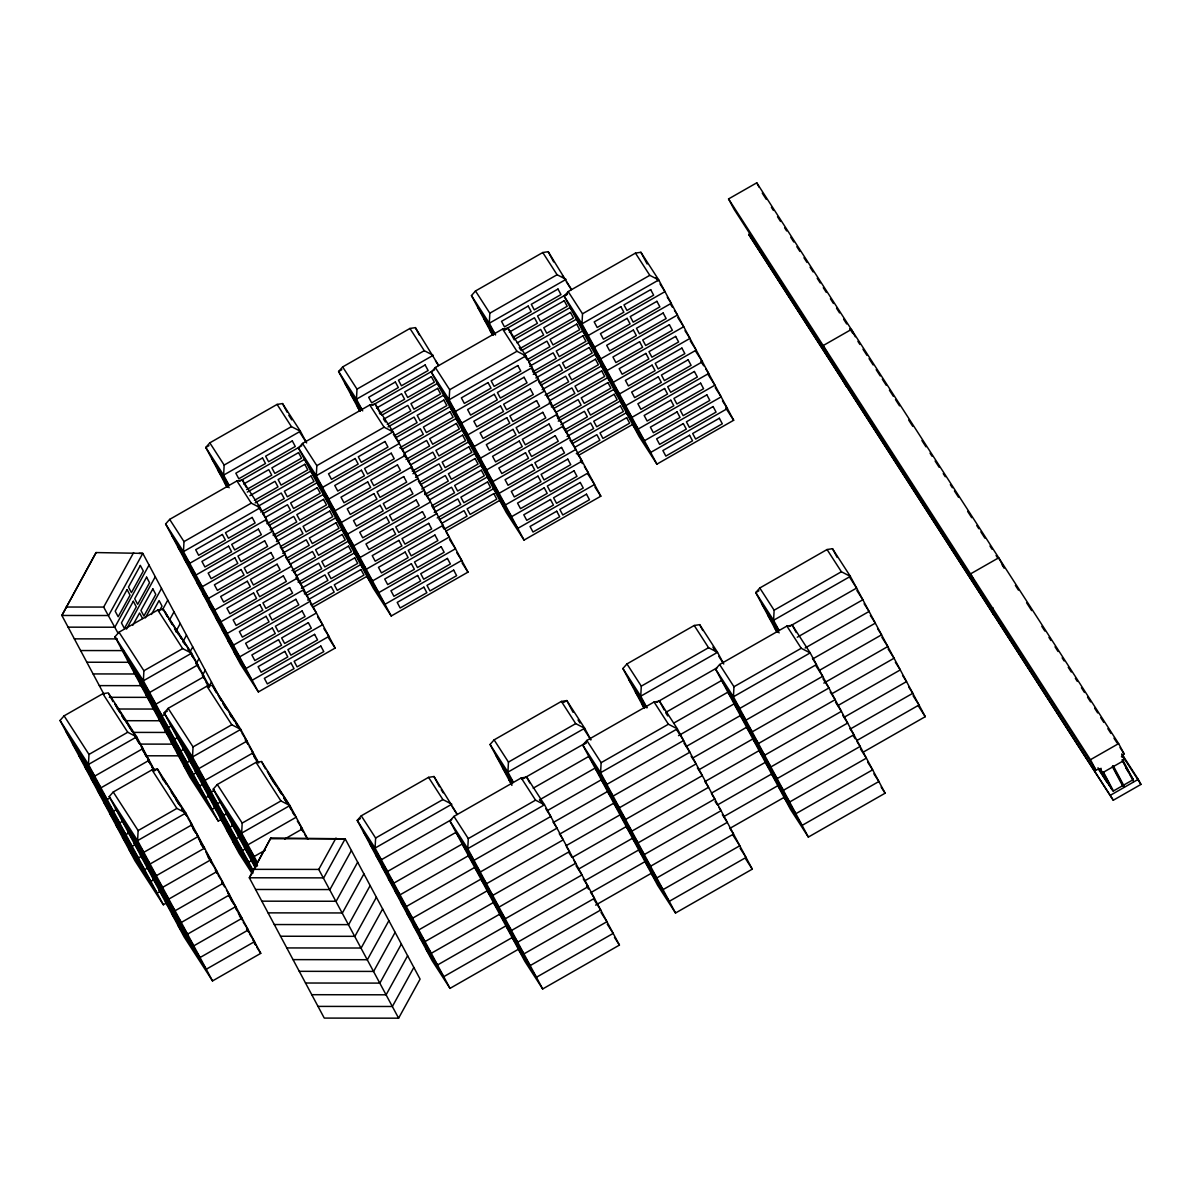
<?xml version="1.0" encoding="UTF-8"?>
<svg xmlns="http://www.w3.org/2000/svg" width="1201" height="1201" viewBox="0 0 1201 1201"><rect width="100%" height="100%" fill="white"/><g stroke="black" fill="none" stroke-linecap="round" stroke-linejoin="round"><path stroke-width="1.5" d="M217.711 693.683L142.799 553.376L96.08 552.565L61.867 615.467L104.007 694.388M270.825 838.718L345.182 838.808L323.685 877.871L249.328 877.781L270.841 837.968L345.182 838.808L420.095 979.115L398.612 1018.178L324.255 1018.088L249.328 877.781L270.841 837.968M154.644 770.502L136.689 736.874L108.3 692.872L102.851 693.698L64.088 715.856L88.979 754.423L88.454 764.452L163.366 904.773L166.579 902.927M209.559 686.837L191.605 653.209L163.216 609.207L157.766 610.033L119.004 632.191L143.895 670.759L143.369 680.802L218.282 821.109L221.494 819.262M113.239 792.014L138.13 830.582L137.59 840.625L212.517 980.932L260.752 953.354L185.84 813.047L157.436 769.03L151.987 769.856L113.239 792.014L109.201 796.608L184.113 936.915L212.517 980.932M169.656 519.387L183.993 541.606L183.468 551.634L258.38 691.941L335.139 648.075L260.227 507.753L242.377 480.1L236.927 480.925L169.656 519.387L165.618 523.981L240.53 664.288L258.38 691.941M258.71 762.995L240.755 729.382L212.352 685.366L206.902 686.191L168.155 708.35L193.046 746.917L192.52 756.96L253.381 870.95M306.63 442.929L300.385 431.234L282.535 403.581L277.086 404.407L209.815 442.854L224.152 465.072L223.626 475.116L229.091 485.339M307.846 839.154L289.906 805.541L261.503 761.524L256.053 762.35L217.306 784.508L242.182 823.075L241.656 833.119L257.269 862.348M302.502 443.439L316.839 465.658L316.298 475.701L391.226 616.008L467.985 572.126L393.072 431.82L375.222 404.167L369.773 404.992L302.502 443.439L298.464 448.048L373.376 588.355L391.226 616.008M438.68 365.524L415.381 327.633L409.931 328.458L342.66 366.921L356.997 389.139L356.457 399.182L362.702 410.877M457.296 814.413L433.996 776.522L428.547 777.347L361.276 815.809L375.613 838.028L375.072 848.071L450 988.378L518.757 949.06M435.332 367.506L449.669 389.725L449.144 399.768L524.056 540.075L600.815 496.193L525.903 355.886L508.053 328.218L502.603 329.044L435.332 367.506L431.294 372.1L506.206 512.407L524.056 540.075M571.526 289.591L548.211 251.7L542.762 252.525L475.491 290.987L489.828 313.206L489.302 323.234L495.548 334.929L477.698 307.276M453.948 816.395L468.285 838.613L467.759 848.657L542.672 988.963L619.431 945.082L544.518 804.775L526.669 777.107L521.219 777.933L453.948 816.395L449.91 820.989L524.822 961.295L542.672 988.963M583.971 729.187L590.922 739.936L584.677 728.241L566.827 700.588L561.377 701.414L494.106 739.876L508.443 762.095L507.918 772.123L513.382 782.361M568.178 291.573L582.515 313.791L581.99 323.82L656.902 464.141L733.661 420.26L658.749 279.953L640.899 252.285L635.449 253.111L568.178 291.573L564.14 296.167L639.052 436.473L656.902 464.141M586.794 740.462L601.131 762.68L600.605 772.708L675.517 913.015L752.276 869.149L677.364 728.827L659.514 701.174L654.065 702L586.794 740.462L582.755 745.055L657.668 885.362L675.517 913.015M723.753 664.003L717.522 652.308L699.673 624.655L694.223 625.481L626.952 663.928L641.289 686.146L640.749 696.19L646.994 707.884L629.144 680.216M719.624 664.513L733.961 686.732L733.436 696.775L808.348 837.082L885.122 793.2L810.195 652.894L792.345 625.241L786.895 626.066L719.624 664.513L715.586 669.122L790.513 809.429L808.348 837.082M862.903 752.336L925.265 716.682L850.353 576.375L832.503 548.707L827.054 549.533L759.783 587.995L774.12 610.213L773.594 620.256L779.059 630.48M1123.731 757.366L1123.52 760.758L1103.194 772.378L1100.026 770.922L1101.152 768.385L1095.928 770.006L734.051 209.229L728.557 198.931L756.765 182.822L1118.626 743.599L1124.121 753.883L1121.434 756.795L1123.731 757.366L1121.704 754.228M96.08 552.565L61.867 615.467L108.6 615.528L142.799 553.376L139.061 553.376M117.968 633.062L103.661 607.075L133.626 552.61M149.044 565.07L114.846 627.222L68.112 627.162M126.48 629.099L155.274 576.765M132.771 625.331L139.571 612.975L142.544 618.53M145.321 617.899L161.519 588.46M151.431 614.447L159.087 600.545L162.045 606.1L159.493 610.739M162.375 609.958L167.765 600.155M169.506 620.016L174.01 611.834M175.751 631.711L180.255 623.529M182.897 641.769L186.5 635.224M190.043 651.828L192.745 646.919M196.288 663.522L198.991 658.613M202.534 675.202L205.221 670.308M208.764 686.897L211.466 681.988M398.612 1018.178L318.745 869.419L336.01 838.043M351.428 850.503L329.93 889.566L255.573 889.476M357.673 862.198L336.175 901.26L261.818 901.17M363.918 873.893L342.42 912.955L268.063 912.865M370.148 885.587L348.665 924.635L274.308 924.545M376.393 897.282L354.911 936.33L280.539 936.24M382.639 908.962L361.156 948.024L286.784 947.934M388.884 920.657L367.386 959.719L293.029 959.629M395.129 932.351L373.631 971.414L299.274 971.324M401.374 944.046L379.876 983.109L305.519 983.018M407.619 955.741L386.121 994.803L311.765 994.698M413.85 967.436L392.367 1006.483L318.01 1006.393M209.815 442.854L205.776 447.463L226.839 486.915M342.66 366.921L338.607 371.514L359.684 410.982M218.282 821.109L189.878 777.092L114.966 636.785L119.004 632.191M163.366 904.773L134.962 860.757L60.05 720.45L64.088 715.856M492.515 335.049L471.453 295.581L475.491 290.987M168.155 708.35L164.117 712.944L239.029 853.25L252.21 873.682M255.408 868.038L213.253 789.102L217.306 784.508M361.276 815.809L357.222 820.403L432.15 960.71L450 988.378M511.911 785.394L490.068 744.47L494.106 739.876M643.976 707.99L622.899 668.522L626.952 663.928M759.783 587.995L755.744 592.588L776.822 632.056M208.974 445.631L205.776 447.463L223.626 475.116L300.385 431.234L291.423 426.625L277.086 404.407M341.805 369.683L338.607 371.514L356.457 399.182L433.216 355.301L424.268 350.677L409.931 328.458M224.152 465.072L291.423 426.625M356.997 389.139L424.268 350.677M489.828 313.206L557.099 274.744L566.061 279.353L489.302 323.234L471.453 295.581M239.464 481.316L301.826 445.676M372.295 405.383L434.672 369.728M505.141 329.449L567.503 293.795M504.855 330.05L508.053 328.218L514.298 339.913M567.337 294.335L564.14 296.167L581.99 323.82L658.749 279.953L649.786 275.329L635.449 253.111M243.653 484.003L268.784 469.636L271.741 475.191L246.625 489.558M376.483 408.07L401.614 393.703L404.587 399.257L379.456 413.624M509.329 332.122L534.46 317.77L537.417 323.324L513.863 336.79M247.301 492.095L304.874 459.187M381.738 415.246L437.719 383.254M514.583 339.313L570.55 307.321M249.898 495.698L275.014 481.331L277.986 486.885L254.432 500.352M384.305 418.864L407.86 405.398L410.832 410.952L387.277 424.418M517.136 342.916L540.705 329.449L543.663 335.019L520.108 348.485M183.993 541.606L251.264 503.144L260.227 507.753L183.468 551.634L165.618 523.981M316.839 465.658L384.11 427.211L393.072 431.82L316.298 475.701L298.464 448.048M449.669 389.725L516.94 351.277L525.903 355.886L449.144 399.768L431.294 372.1M582.515 313.791L649.786 275.329M255.152 502.874L311.119 470.882M387.983 426.94L443.95 394.949M522.42 350.091L576.795 319.001M257.705 506.492L281.259 493.026L284.232 498.58L260.677 512.046M390.55 430.543L414.105 417.077L417.077 422.647L395.084 435.212M524.957 353.71L546.935 341.144L549.908 346.699L527.93 359.279M262.989 513.653L317.364 482.577M395.82 437.719L450.195 406.644M528.665 361.786L583.04 330.695M265.526 517.286L287.504 504.72L290.477 510.275L266.922 523.741M398.357 441.352L420.35 428.772L423.307 434.342L399.753 447.808M529.626 366.305L553.181 352.839L556.153 358.393L532.598 371.86M269.234 525.347L323.609 494.272M402.065 449.414L456.44 418.323M533.304 374.382L589.286 342.39M270.195 529.866L293.75 516.4L296.722 521.97L273.167 535.436M404.602 453.032L426.595 440.467L429.553 446.021L405.998 459.488M535.871 378L559.426 364.534L562.398 370.088L540.405 382.654M275.479 537.042L329.84 505.966M408.31 461.109L462.685 430.018M541.156 385.161L595.531 354.085M276.44 541.561L299.995 528.095L302.967 533.664L280.974 546.23M410.847 464.727L432.825 452.161L435.798 457.716L412.243 471.182M542.116 389.694L565.671 376.228L568.643 381.783L545.089 395.249M281.725 548.737L336.085 517.646M412.964 473.704L468.93 441.713M547.401 396.855L601.761 365.78M282.685 553.256L306.24 539.789L309.212 545.344L287.219 557.925M415.516 477.322L439.071 463.856L442.043 469.411L420.065 481.976M549.923 400.488L571.916 387.923L574.889 393.478L551.319 406.944M287.955 560.432L342.33 529.341M420.8 484.483L475.176 453.408M553.631 408.55L608.006 377.474M290.492 564.05L312.485 551.484L315.443 557.039L291.888 570.505M421.761 489.017L445.316 475.551L448.288 481.106L424.734 494.572M556.168 412.183L578.161 399.603L581.119 405.172L557.564 418.639M294.2 572.126L348.575 541.035M427.046 496.178L481.421 465.102M558.285 421.161L614.251 389.169M296.737 575.744L318.73 563.179L321.688 568.734L298.133 582.2M429.583 499.811L451.561 487.246L454.533 492.8L432.54 505.366M560.837 424.764L584.407 411.297L587.364 416.867L565.386 429.433M143.895 670.759L182.657 648.6L191.605 653.209L143.369 680.802L114.966 636.785M300.445 583.806L354.82 552.73M433.291 507.873L487.651 476.797M566.121 431.94L620.497 400.849M301.406 588.34L324.961 574.874L327.933 580.428L304.378 593.894M434.252 512.392L457.806 498.925L460.779 504.495L437.224 517.961M567.082 436.458L590.637 422.992L593.609 428.547L571.631 441.127M306.69 595.501L362.657 563.509M439.536 519.568L493.896 488.492M572.367 443.634L626.742 412.543M307.651 600.035L331.206 586.568L334.178 592.123L312.185 604.688M442.058 523.186L464.051 510.62L467.024 516.19L445.031 528.755M574.904 447.252L596.882 434.687L599.854 440.242L576.3 453.708M312.936 607.196L367.311 576.12M445.766 531.262L500.141 500.171M578.612 455.314L632.987 424.238M88.979 754.423L127.741 732.265L136.689 736.874L88.454 764.452L60.05 720.45M167.329 711.112L164.117 712.944L192.52 756.96L240.755 729.382L231.793 724.758L206.902 686.191M165.318 714.04L162.09 715.871L133.701 671.869M171.563 725.719L168.335 727.566L139.947 683.549M177.793 737.414L174.58 739.261L146.177 695.244M184.038 749.109L180.826 750.955L152.422 706.939M193.046 746.917L231.793 724.758M154.223 770.862L157.436 769.03L163.681 780.725M110.402 797.689L107.174 799.536L78.786 755.519M190.283 760.803L187.071 762.635L158.667 718.633M116.632 809.384L113.419 811.23L85.016 767.214M196.529 772.498L193.316 774.33L164.912 730.328M122.877 821.079L119.665 822.925L91.261 778.909M202.774 784.193L199.561 786.024L171.158 742.023M129.123 832.773L125.91 834.605L97.506 790.603M138.13 830.582L176.877 808.423L185.84 813.047L137.59 840.625L109.201 796.608M214.454 790.198L211.241 792.029L182.837 748.028M209.019 795.873L205.791 797.719L177.403 753.703M135.368 844.468L132.155 846.3L103.751 802.298M220.699 801.893L217.486 803.724L189.082 759.723M215.264 807.567L212.037 809.414L183.648 765.397M141.613 856.163L138.4 857.994L109.997 813.993M226.944 813.572L223.731 815.419L195.328 771.402M147.858 867.858L144.63 869.689L116.242 825.672M233.189 825.267L229.976 827.114L201.573 783.097M242.182 823.075L280.944 800.932L289.906 805.541L241.656 833.119L213.253 789.102M154.103 879.537L150.876 881.384L122.487 837.367M239.434 836.962L236.222 838.808L207.818 794.792M160.333 891.232L157.121 893.079L128.732 849.062M245.68 848.657L242.452 850.488L214.063 806.487M265.406 850.068L254.147 856.508L225.743 812.492M284.697 839.034L302.382 828.915L297.323 821.064M251.925 860.351L248.697 862.183L220.308 818.181M360.42 818.572L357.222 820.403L375.072 848.071L451.831 804.19L442.884 799.566L428.547 777.347M563.629 702.42L566.827 700.588L573.072 712.283M758.942 590.757L755.744 592.588L773.594 620.256L850.353 576.375L841.391 571.751L827.054 549.533M375.613 838.028L442.884 799.566M508.443 762.095L575.714 723.633L584.677 728.241L507.918 772.123L490.068 744.47M641.289 686.146L708.56 647.699L717.522 652.308L640.749 696.19L622.899 668.522M774.12 610.213L841.391 571.751M451.681 819.532L381.317 859.751L363.468 832.098M522.15 779.254L586.118 742.683M656.587 702.39L717.357 667.651M789.432 626.457L856.598 588.07L849.662 577.306M585.953 743.224L582.755 745.055L600.605 772.708L677.364 728.827L668.402 724.218L654.065 702M456.335 832.143L387.563 871.446L369.713 843.793M533.199 788.201L589.166 756.195M666.03 712.253L722.011 680.261M797.269 637.236L862.843 599.749L856.883 590.532M468.285 838.613L535.556 800.151L544.518 804.775L467.759 848.657L449.91 820.989M601.131 762.68L668.402 724.218M733.961 686.732L801.232 648.285L810.195 652.894L733.436 696.775L715.586 669.122M462.565 843.838L393.808 883.14L375.958 855.487M539.444 799.896L595.411 767.889M673.881 723.032L728.241 691.956M805.12 648.015L869.089 611.444L864.12 603.758M468.81 855.517L400.053 894.835L382.203 867.167M547.281 810.675L601.656 779.584M678.52 735.643L736.093 702.735M812.957 658.794L875.334 623.139L870.365 615.452M475.056 867.212L406.298 906.53L388.448 878.862M553.526 822.355L607.901 791.279M686.356 746.421L740.732 715.346M819.202 670.488L881.564 634.834L877.601 628.693M481.301 878.907L412.543 918.225L394.694 890.557M559.771 834.049L614.146 802.974M692.602 758.116L746.977 727.04M823.841 683.099L887.809 646.528L881.864 637.311M487.546 890.602L418.774 929.904L400.924 902.251M566.016 845.744L620.377 814.668M698.847 769.811L753.222 738.72M831.692 693.863L894.054 658.223L888.109 648.99M993.107 607.946L990.66 609.357L993.377 614.432M493.791 902.296L425.019 941.599L407.169 913.946M572.246 857.439L628.228 825.447M705.092 781.506L759.467 750.415M837.938 705.557L900.3 669.903L895.345 662.231M500.036 913.991L431.264 953.294L413.414 925.641M578.492 869.134L632.867 838.043M711.337 793.185L765.713 762.11M844.168 717.252L906.545 681.598L902.582 675.457M506.267 925.686L437.509 964.988L419.659 937.32M584.737 880.828L639.112 849.738M717.582 804.88L771.958 773.804M850.413 728.947L912.79 693.292L908.812 687.152M512.512 937.365L443.754 976.683L425.905 949.015M590.982 892.508L645.357 861.432M723.828 816.575L778.188 785.499M856.658 740.642L919.035 704.987L913.075 695.769M595.621 905.119L651.603 873.127M730.058 828.27L784.433 797.194M728.557 198.931L1090.433 759.708L1118.626 743.599M1110.565 795.167L1138.248 779.344L1140.95 784.418L1113.282 800.241L748.703 234.39L1113.282 800.241M66.115 607.03L103.661 607.075M74.357 638.857L117.353 638.902M80.587 650.552L123.583 650.597M86.832 662.231L129.828 662.291M93.078 673.926L134.212 673.986M99.323 685.621L142.319 685.681M109.306 697.316L148.564 697.361M117.413 709.01L154.809 709.055M125.535 720.705L161.054 720.75M133.641 732.4L167.284 732.445M139.886 744.095L173.529 744.14M146.132 755.789L179.775 755.834M253.576 869.344L318.745 869.419M762.245 193.106L766.328 199.411M771.402 207.293L773.444 210.445M777.512 216.75L780.56 221.479M784.628 227.8L786.67 230.952M790.738 237.258L793.786 241.986M796.848 246.715L799.896 251.444M803.964 257.75L807.012 262.479M810.075 267.207L813.122 271.936M817.19 278.242L820.238 282.971M823.301 287.7L826.348 292.444M830.416 298.749L833.464 303.478M836.527 308.207L839.574 312.936M843.642 319.241L846.69 323.97M849.753 328.699L852.8 333.428M857.889 341.309L859.916 344.462M862.964 349.191L867.032 355.481M869.059 358.634L873.127 364.939M876.175 369.653L880.243 375.958M882.27 379.111L886.338 385.401M889.386 390.13L893.454 396.42M895.481 399.573L899.549 405.878M908.692 420.05L912.76 426.34M921.903 440.512L925.971 446.817M930.039 453.122L932.066 456.26M935.114 460.989L939.182 467.294M943.25 473.584L945.277 476.737M950.351 484.603L952.393 487.756M954.42 490.909L958.488 497.214M967.631 511.386L971.699 517.676M976.773 525.558L978.815 528.695M980.842 531.848L984.91 538.153M989.984 546.02L992.011 549.172M996.079 555.478L998.121 558.615M1002.174 564.92L1004.216 568.073L998.722 557.774L970.528 573.898L976.023 584.181M1015.385 585.382L1018.433 590.111M1026.57 602.707L1031.644 610.588M1041.807 626.337L1044.855 631.05M1048.923 637.356L1050.95 640.508M1055.018 646.799L1058.066 651.527M1062.134 657.833L1064.161 660.97M1068.229 667.276L1071.277 672.005M1075.345 678.295L1077.372 681.447M1081.44 687.738L1084.488 692.467M1087.536 697.196L1090.583 701.909M1094.651 708.215L1097.699 712.944M1100.747 717.658L1103.794 722.386M1107.862 728.692L1110.91 733.406M1113.958 738.135L1117.005 742.864M1120.053 747.577L1124.121 753.883M1121.989 754.153L1138.248 779.344M1122.665 756.075L1140.95 784.418M1125.742 767.769L1128.73 772.408M1129.736 773.954L1133.354 779.569L1113.027 791.189L1097.999 767.769M1099.2 770.336L1107.187 782.707M656.061 277.806L658.043 280.884M660.025 283.961L664.994 291.633L588.22 335.514L570.37 307.861M667.261 297.187L671.224 303.328L594.465 347.209L576.615 319.556M670.533 304.273L672.515 307.336M674.497 310.413L677.469 315.022L600.71 358.904L582.86 331.251M677.769 317.499L683.714 326.717L606.955 370.599L589.106 342.931M685.005 330.725L689.959 338.412L613.201 382.293L595.351 354.625M690.26 340.874L696.205 350.107L619.446 393.988L601.596 366.32M695.499 351.037L702.45 361.786L625.691 405.668L607.841 378.015M700.753 361.186L703.726 365.81M705.708 368.872L708.695 373.481L631.921 417.363L614.086 389.709M707.99 374.427L714.925 385.176L638.166 429.057L620.317 401.404M715.226 387.653L721.17 396.87L644.412 440.752L626.562 413.084M722.462 400.879L727.416 408.565L650.657 452.447L632.807 424.779M918.33 705.918L925.265 716.682M725.734 407.965L733.661 420.26M812.477 658.448L816.44 664.588L739.681 708.47L721.831 680.802M815.749 665.519L822.685 676.283L745.926 720.165L728.076 692.497M822.97 678.745L828.93 687.978L752.171 731.859L734.321 704.191M562.383 275.69L564.365 278.752M566.362 281.83L571.316 289.516M830.206 691.986L835.175 699.658L758.416 743.539L740.567 715.886M786.895 626.066L801.232 648.285M835.461 702.135L841.421 711.352L764.647 755.234L746.797 727.581M842.697 715.361L847.651 723.047L770.892 766.929L753.042 739.276M542.762 252.525L557.099 274.744M849.933 728.602L853.896 734.742L777.137 778.623L759.287 750.955M853.205 735.673L855.187 738.75M857.169 741.828L860.141 746.437L783.382 790.318L765.532 762.65M860.441 748.914L866.386 758.131L789.627 802.013L771.778 774.345M867.677 762.14L872.632 769.826L795.873 813.693L778.023 786.039M873.908 773.834L878.877 781.506L802.118 825.387L784.268 797.734M881.144 787.06L885.122 793.2M761.989 604.283L778.848 630.405M768.235 615.978L779.134 632.882M774.48 627.673L777.452 632.281M712.854 647.099L715.826 651.708M718.798 656.316L722.762 662.457M519.252 347.599L521.234 350.677M524.221 355.286L527.194 359.895M529.176 362.972L532.148 367.581L455.389 411.463L437.539 383.795M531.442 368.512L538.393 379.276L461.634 423.142L443.785 395.489M538.679 381.738L544.638 390.956L467.88 434.837L450.03 407.184M546.905 396.51L550.884 402.65L474.11 446.532L456.275 418.879M694.223 625.481L708.56 647.699M502.603 329.044L516.94 351.277M549.187 402.05L557.114 414.345L480.355 458.227L462.505 430.574M556.423 415.276L563.359 426.04L486.6 469.921L468.75 442.253M562.668 426.971L569.604 437.734L492.845 481.616L474.995 453.948M569.905 440.197L575.849 449.429L499.091 493.311L481.241 465.643M577.141 453.438L582.095 461.109L505.336 504.99L487.486 477.337M580.398 460.508L582.38 463.586M584.377 466.664L588.34 472.804L511.581 516.685L493.731 489.032M587.634 473.749L594.585 484.498L517.811 528.38L499.976 500.727M594.87 486.975L600.815 496.193M483.943 318.971L493.851 334.328M490.188 330.65L493.161 335.274M665.759 712.869L667.741 715.946M676.658 729.773L683.609 740.522L606.835 784.403L588.985 756.75M683.894 742.999L689.839 752.216L613.08 796.098L595.231 768.445M691.13 756.225L696.085 763.911L619.326 807.793L601.476 780.125M435.498 360.84L438.47 365.449M697.376 767.919L702.33 775.606L625.571 819.487L607.721 791.819M704.612 781.145L708.575 787.301L631.816 831.182L613.966 803.514M711.848 794.371L714.82 798.98L638.061 842.862L620.211 815.209M715.105 801.457L717.087 804.535M719.084 807.612L721.065 810.675L644.306 854.557L626.457 826.904M722.341 814.683L727.311 822.37L650.537 866.251L632.702 838.598M729.577 827.924L733.541 834.064L656.782 877.946L638.932 850.278M732.85 834.995L739.786 845.759L663.027 889.641L645.177 861.973M740.086 848.236L746.031 857.454L669.272 901.335L651.422 873.667M745.341 858.385L752.276 869.149M635.389 691.911L645.312 707.284M641.634 703.606L644.607 708.215M578.026 719.954L580.008 723.032M383.449 418.924L385.431 422.001M393.358 434.297L399.302 443.514L322.544 487.396L304.694 459.728M400.594 447.523L405.548 455.209L328.789 499.091L310.939 471.423M403.866 454.609L405.848 457.686M407.83 460.749L411.793 466.904L335.034 510.785L317.184 483.117M411.102 467.835L418.038 478.599L341.279 522.465L323.429 494.812M561.377 701.414L575.714 723.633M369.773 404.992L384.11 427.211M418.338 481.061L424.283 490.278L347.524 534.16L329.674 506.507M424.569 492.755L430.528 501.973L353.77 545.855L335.92 518.201M431.805 505.981L436.774 513.668L360 557.549L342.165 529.896M439.041 519.207L443.004 525.362L366.245 569.244L348.395 541.576M442.313 526.293L444.295 529.371M446.277 532.448L449.249 537.057L372.49 580.939L354.64 553.271M449.549 539.519L455.494 548.752L378.735 592.633L360.885 564.965M456.785 552.76L461.739 560.432L384.981 604.313L367.131 576.66M462.04 562.909L467.985 572.126M344.852 383.209L361.711 409.331M351.097 394.904L361.021 410.262M357.343 406.599L360.315 411.207M539.85 799.566L542.837 804.175M545.809 808.783L550.764 816.47L474.005 860.336L456.155 832.683M553.045 822.009L557.009 828.15L480.25 872.031L462.4 844.378M559.276 833.704L563.254 839.844L486.495 883.726L468.645 856.073M288.78 415.261L291.753 419.885M299.68 432.165L305.639 441.398M566.512 846.93L569.499 851.539L492.725 895.421L474.89 867.768M521.219 777.933L535.556 800.151M568.794 852.47L571.766 857.079M573.748 860.156L575.729 863.234L498.97 907.115L481.121 879.447M576.03 865.711L581.975 874.928L505.216 918.81L487.366 891.142M583.266 878.937L588.22 886.623L511.461 930.505L493.611 902.837M586.538 886.023L588.52 889.085M590.502 892.163L594.465 898.303L517.706 942.185L499.856 914.531M593.774 899.249L600.71 909.998L523.951 953.879L506.101 926.226M600.995 912.475L606.955 921.692L530.196 965.574L512.347 937.921M607.241 924.169L613.201 933.387L536.427 977.269L518.592 949.601M614.477 937.396L619.431 945.082M496.313 756.165L513.172 782.286M502.558 767.844L512.467 783.217M508.804 779.539L511.776 784.148M441.217 789.748L443.214 792.825M452.131 806.652L457.086 814.338M258.53 507.152L260.527 510.23M262.509 513.307L266.472 519.448L189.713 563.329L171.863 535.676M265.766 520.393L272.717 531.142L195.958 575.024L178.108 547.371M273.002 533.619L278.962 542.837L202.188 586.719L184.353 559.05M280.238 546.845L285.192 554.532L208.434 598.413L190.584 570.745M236.927 480.925L251.264 503.144M285.493 557.009L291.438 566.226L214.679 610.108L196.829 582.44M292.729 570.235L297.683 577.921L220.924 621.788L203.074 594.135M296.001 577.306L303.928 589.601L227.169 633.482L209.319 605.829M303.237 590.547L310.173 601.296L233.414 645.177L215.564 617.524M310.459 603.773L316.418 612.99L239.66 656.872L221.81 629.219M317.695 616.999L322.664 624.685L245.905 668.567L228.055 640.899M323.94 628.693L328.909 636.38L252.135 680.261L234.285 652.593M328.203 637.311L335.139 648.075M212.022 459.142L228.881 485.264M218.267 470.837L229.166 487.741M224.497 482.532L227.484 487.141M178.919 634.218L169.041 618.905L171.998 624.46M189.938 651.287L180.06 635.99L181.546 638.767M227.079 708.845L218.192 695.064L221.149 700.618M230.187 713.679L241.311 731.619M288.225 803.619L278.347 788.306L281.319 793.861M174.971 629.054L178.919 635.164M183.032 641.544L184.999 644.607M187.972 649.201L192.911 656.842L190.674 652.683M225.097 706.743L227.079 709.806M234.15 720.765L229.946 713.529M236.117 723.828L239.089 728.422M273.258 781.371L276.215 785.964M284.277 798.455L288.24 804.58M174.52 628.754L176.562 631.906M191.77 655.476L197.85 664.904L149.615 692.482L121.211 648.48M222.665 703.351L225.698 708.065M229.751 714.355L231.793 717.492M241.926 733.21L247.001 741.062L198.75 768.655L170.362 724.638M270.795 777.933L273.828 782.647M283.976 798.365L287.024 803.079M290.057 807.793L296.152 817.235L247.901 844.813L219.498 800.797M292.489 812.236L294.47 815.299M196.183 663.943L198.165 667.005M245.334 740.116L248.292 744.695L245.319 739.14M199.021 668.747L204.095 676.598L155.86 704.176L127.456 660.175M249.192 746.482L253.246 752.757L204.996 780.335L176.607 736.333M202.429 675.638L205.386 680.231L202.429 674.677M252.555 753.327L254.537 756.39L251.564 750.835M300.715 827.969L302.697 831.032M207.293 683.579L209.319 686.717M255.423 758.161L257.464 761.314M304.574 834.335L307.621 839.049M205.701 681.778L207.683 684.84M253.861 756.405L257.81 762.53M157.766 610.033L182.657 648.6M256.053 762.35L280.944 800.932M231.988 824.186L257.344 863.474M238.233 835.881L257.509 865.741M244.479 847.576L256.654 866.431M250.724 859.255L255.783 867.122M226.539 829.876L252.916 870.74M232.784 841.556L253.081 872.992M115.116 704.101L126.225 722.041M173.139 794.041L163.261 778.728L166.233 784.283M117.082 708.125L120.04 712.703M123.012 717.297L124.979 720.36M128.102 725.209L132.065 731.334M134.032 734.396L137.004 738.975M171.173 791.939L174.13 796.518M178.243 802.899L180.225 805.961M182.192 809.024L186.14 815.149M121.631 715.571L123.658 718.708M133.806 734.427L142.934 748.568L94.699 776.146L66.295 732.145M175.856 799.581L178.904 804.295M181.936 809.009L184.984 813.738M188.032 818.451L192.085 824.727L143.835 852.305L115.446 808.303M137.304 740.522L139.286 743.584M142.258 749.139L144.225 752.201L141.268 746.647M191.394 825.297L193.376 828.36L190.404 822.805M143.099 750.835L149.179 760.263L100.929 787.841L72.54 743.839M194.262 830.131L198.33 836.421L150.08 863.999L121.676 819.998M144.54 753.748L146.522 756.81M192.7 828.375L195.658 832.969M148.504 760.833L150.47 763.896L147.498 758.341M148.323 760.954L154.404 770.381M198.48 838.688L204.575 848.116L156.325 875.694L127.922 831.692M151.776 766.974L153.743 770.036M199.936 841.601L204.38 848.972M200.927 844.093L202.894 847.155M205.746 851.944L210.806 859.811L162.57 887.389L134.167 843.372M207.157 854.827L209.139 857.889M102.851 693.698L127.741 732.265M151.987 769.856L176.877 808.423M208.148 857.319L212.112 863.444L209.875 859.27M210.971 862.078L217.051 871.506L168.816 899.084L140.412 855.067M215.384 870.545L217.366 873.607M218.222 875.334L223.296 883.2L175.061 910.778L146.657 866.762M221.63 882.24L224.587 886.833M226.494 890.166L229.541 894.88L181.291 922.458L152.902 878.456M228.866 895.466L230.832 898.513L227.86 892.959M228.685 895.571L235.786 906.575L187.536 934.153L159.148 890.151M231.147 900.059L234.105 904.653M235.936 908.842L242.032 918.27L193.781 945.848L165.378 901.846M238.383 913.285L240.35 916.348M239.374 915.778L241.341 918.84M243.202 922.098L248.277 929.964L200.027 957.542L171.623 913.541M246.595 929.004L248.577 932.066M249.448 933.793L254.507 941.659L206.272 969.237L177.868 925.22M253.831 942.23L255.813 945.292L252.841 939.737M256.699 947.064L260.752 953.354M1122.755 760.113L1133.294 779.839M1122.079 759.632L1128.88 772.363M1122.44 760.728L1133.549 781.536M1113.342 765.938L1124.451 786.745M1112.636 765.923L1123.746 786.745M1112.306 766.523L1122.575 785.739M1103.209 771.718L1113.462 790.934M1103.013 772.258L1109.003 783.472M1102.428 771.733L1111.766 789.237M1100.912 769.661L1109.409 785.574M1090.433 759.708L1095.928 770.006M855.307 336.79L851.374 329.449L823.18 345.573L828.675 355.856M756.765 182.822L759.107 187.221M843.327 381.017L846.029 386.091M832.503 548.707L837.187 557.474M640.899 252.285L647.144 263.98M792.345 625.241L796.248 632.537M548.211 251.7L553.676 261.923M699.673 624.655L702.795 630.495M659.514 701.174L664.198 709.941M415.381 327.633L419.269 334.944M375.222 404.167L380.687 414.39M526.669 777.107L529.791 782.962M282.535 403.581L287.219 412.348M433.996 776.522L439.446 786.76M242.377 480.1L246.28 487.411M288.976 805L291.197 809.174M300.715 826.994L303.688 832.563M280.163 792.09L267.328 771.222L270.3 776.777M261.503 761.524L265.406 768.835M228.055 710.376L229.541 713.154M212.352 685.366L216.255 692.677M196.183 662.982L199.141 668.537M179.655 635.599L181.141 638.377M165.333 612.24L168.29 617.794M163.216 609.207L167.119 616.518M187.131 816.68L174.28 795.813L176.517 799.971M196.649 834.5L199.621 840.054M215.384 869.584L217.606 873.743M234.856 906.049L237.077 910.208M241.101 917.729L242.572 920.521M246.595 928.043L248.817 932.201M173.89 795.422L175.361 798.2M137.98 740.507L125.144 719.654L127.366 723.813M114.861 703.951L116.347 706.728M109.081 694.328L112.969 701.639M127.081 589.586L115.191 611.204L118.163 616.759L130.053 595.156L127.081 589.586M140.352 565.476L128.462 587.094L131.419 592.633L143.309 571.015L140.352 565.476M133.326 601.281L121.436 622.899L124.409 628.453L136.298 606.835L133.326 601.281M146.597 577.171L134.707 598.789L137.665 604.328L149.555 582.71L146.597 577.171M152.842 588.865L140.952 610.468L143.91 616.023L155.8 594.405L152.842 588.865M262.539 457.941L235.831 473.209L238.804 478.764L265.496 463.511L262.539 457.941M292.323 440.917L265.616 456.185L268.589 461.724L295.281 446.472L292.323 440.917M395.369 382.008L368.677 397.276L371.649 402.83L398.342 387.563L395.369 382.008M425.154 364.984L398.462 380.237L401.419 385.791L428.126 370.524L425.154 364.984M528.215 306.075L501.523 321.328L504.48 326.897L531.187 311.629L528.215 306.075M558 289.036L531.307 304.303L534.265 309.858L560.957 294.59L558 289.036M298.569 452.612L271.861 467.88L274.834 473.419L301.526 458.151L298.569 452.612M431.399 376.679L404.707 391.931L407.664 397.486L434.372 382.218L431.399 376.679M564.245 300.73L537.538 315.998L540.51 321.538L567.202 306.285L564.245 300.73M304.814 464.307L278.107 479.559L281.079 485.114L307.771 469.846L304.814 464.307M437.644 388.358L410.952 403.626L413.91 409.181L440.602 393.913L437.644 388.358M570.49 312.425L543.783 327.693L546.755 333.232L573.447 317.98L570.49 312.425M311.044 476.001L284.352 491.254L287.309 496.809L314.016 481.541L311.044 476.001M443.89 400.053L417.197 415.321L420.155 420.86L446.847 405.608L443.89 400.053M576.72 324.12L550.028 339.388L552.985 344.927L579.693 329.674L576.72 324.12M222.38 534.475L195.688 549.728L198.645 555.297L225.353 540.03L222.38 534.475M252.165 517.436L225.473 532.704L228.43 538.258L255.122 522.99L252.165 517.436M355.211 458.527L328.519 473.795L331.491 479.349L358.183 464.096L355.211 458.527M384.996 441.503L358.303 456.77L361.261 462.31L387.968 447.057L384.996 441.503M488.056 382.594L461.364 397.861L464.322 403.416L491.029 388.148L488.056 382.594M517.841 365.569L491.149 380.822L494.106 386.377L520.799 371.109L517.841 365.569M620.902 306.66L594.195 321.913L597.167 327.483L623.859 312.215L620.902 306.66M650.687 289.636L623.98 304.889L626.952 310.443L653.644 295.176L650.687 289.636M317.289 487.681L290.597 502.949L293.554 508.503L320.262 493.236L317.289 487.681M450.135 411.748L423.428 427.016L426.4 432.555L453.092 417.302L450.135 411.748M582.965 335.815L556.273 351.067L559.231 356.622L585.938 341.354L582.965 335.815M228.625 546.155L201.918 561.422L204.891 566.977L231.583 551.724L228.625 546.155M258.41 529.131L231.703 544.398L234.675 549.938L261.368 534.685L258.41 529.131M361.456 470.222L334.764 485.489L337.736 491.044L364.428 475.776L361.456 470.222M391.241 453.197L364.549 468.465L367.506 474.005L394.213 458.752L391.241 453.197M494.302 394.288L467.594 409.556L470.567 415.111L497.274 399.843L494.302 394.288M524.086 377.264L497.394 392.517L500.352 398.071L527.044 382.804L524.086 377.264M627.132 318.355L600.44 333.608L603.412 339.162L630.105 323.91L627.132 318.355M656.917 301.316L630.225 316.584L633.182 322.138L659.889 306.871L656.917 301.316M323.534 499.376L296.842 514.644L299.8 520.183L326.492 504.93L323.534 499.376M456.38 423.443L429.673 438.71L432.645 444.25L459.337 428.997L456.38 423.443M589.211 347.509L562.518 362.762L565.476 368.317L592.183 353.049L589.211 347.509M234.871 557.849L208.163 573.117L211.136 578.672L237.828 563.419L234.871 557.849M264.655 540.825L237.948 556.093L240.921 561.633L267.613 546.38L264.655 540.825M367.701 481.916L341.009 497.184L343.981 502.739L370.674 487.471L367.701 481.916M397.486 464.892L370.794 480.145L373.751 485.699L400.458 470.432L397.486 464.892M500.547 405.983L473.84 421.236L476.812 426.805L503.504 411.538L500.547 405.983M530.332 388.959L503.624 404.212L506.597 409.766L533.289 394.498L530.332 388.959M633.377 330.035L606.685 345.303L609.658 350.857L636.35 335.604L633.377 330.035M663.162 313.011L636.47 328.278L639.427 333.818L666.135 318.565L663.162 313.011M329.78 511.071L303.087 526.338L306.045 531.878L332.737 516.625L329.78 511.071M462.625 435.137L435.918 450.39L438.89 455.945L465.583 440.677L462.625 435.137M595.456 359.204L568.764 374.457L571.721 380.011L598.413 364.744L595.456 359.204M241.101 569.544L214.409 584.812L217.381 590.367L244.073 575.099L241.101 569.544M270.901 552.52L244.193 567.788L247.151 573.327L273.858 558.075L270.901 552.52M373.946 493.611L347.254 508.864L350.212 514.433L376.919 499.166L373.946 493.611M403.731 476.587L377.039 491.84L379.996 497.394L406.689 482.126L403.731 476.587M506.792 417.678L480.085 432.93L483.057 438.485L509.749 423.232L506.792 417.678M536.577 400.639L509.87 415.906L512.842 421.461L539.534 406.193L536.577 400.639M639.623 341.73L612.93 356.997L615.888 362.552L642.595 347.299L639.623 341.73M669.407 324.705L642.715 339.973L645.673 345.513L672.365 330.26L669.407 324.705M336.025 522.765L309.333 538.033L312.29 543.573L338.982 528.32L336.025 522.765M468.855 446.832L442.163 462.085L445.121 467.639L471.828 452.372L468.855 446.832M601.701 370.884L575.009 386.152L577.966 391.706L604.658 376.438L601.701 370.884M247.346 581.239L220.654 596.507L223.626 602.061L250.318 586.794L247.346 581.239M277.131 564.215L250.439 579.467L253.396 585.022L280.103 569.754L277.131 564.215M380.192 505.306L353.499 520.558L356.457 526.128L383.164 510.86L380.192 505.306M409.976 488.282L383.284 503.534L386.242 509.089L412.934 493.821L409.976 488.282M513.022 429.358L486.33 444.625L489.302 450.18L515.995 434.927L513.022 429.358M542.807 412.333L516.115 427.601L519.072 433.141L545.779 417.888L542.807 412.333M645.868 353.424L619.176 368.692L622.133 374.247L648.84 358.979L645.868 353.424M675.653 336.4L648.96 351.668L651.918 357.207L678.61 341.955L675.653 336.4M342.27 534.46L315.563 549.713L318.535 555.267L345.227 540L342.27 534.46M475.101 458.527L448.408 473.779L451.366 479.334L478.073 464.066L475.101 458.527M607.946 382.579L581.239 397.846L584.211 403.386L610.904 388.133L607.946 382.579M253.591 592.934L226.899 608.186L229.871 613.756L256.564 598.488L253.591 592.934M283.376 575.91L256.684 591.162L259.641 596.717L286.348 581.449L283.376 575.91M386.437 517L359.73 532.253L362.702 537.808L389.394 522.555L386.437 517M416.222 499.961L389.514 515.229L392.487 520.784L419.179 505.516L416.222 499.961M519.267 441.052L492.575 456.32L495.548 461.875L522.24 446.622L519.267 441.052M549.052 424.028L522.36 439.296L525.317 444.835L552.025 429.583L549.052 424.028M652.113 365.119L625.406 380.387L628.378 385.941L655.085 370.674L652.113 365.119M681.898 348.095L655.206 363.348L658.163 368.902L684.855 353.634L681.898 348.095M348.515 546.155L321.808 561.407L324.78 566.962L351.473 551.694L348.515 546.155M481.346 470.207L454.654 485.474L457.611 491.029L484.303 475.761L481.346 470.207M614.191 394.273L587.484 409.541L590.457 415.081L617.149 399.828L614.191 394.273M259.836 604.628L233.144 619.881L236.102 625.451L262.809 610.183L259.836 604.628M289.621 587.604L262.929 602.857L265.886 608.412L292.579 593.144L289.621 587.604M392.682 528.68L365.975 543.948L368.947 549.503L395.639 534.25L392.682 528.68M422.467 511.656L395.76 526.924L398.732 532.463L425.424 517.211L422.467 511.656M525.513 452.747L498.82 468.015L501.793 473.569L528.485 458.302L525.513 452.747M555.297 435.723L528.605 450.991L531.563 456.53L558.27 441.277L555.297 435.723M658.358 376.814L631.651 392.066L634.623 397.636L661.316 382.368L658.358 376.814M688.143 359.79L661.436 375.042L664.408 380.597L691.1 365.329L688.143 359.79M354.745 557.849L328.053 573.102L331.011 578.657L357.718 563.389L354.745 557.849M487.591 481.901L460.899 497.169L463.856 502.709L490.548 487.456L487.591 481.901M620.437 405.968L593.729 421.236L596.687 426.775L623.394 411.508L620.437 405.968M266.082 616.323L239.389 631.576L242.347 637.13L269.054 621.878L266.082 616.323M295.866 599.284L269.174 614.552L272.132 620.106L298.824 604.839L295.866 599.284M398.912 540.375L372.22 555.643L375.192 561.197L401.885 545.945L398.912 540.375M428.712 523.351L402.005 538.618L404.962 544.158L431.669 528.905L428.712 523.351M531.758 464.442L505.066 479.709L508.023 485.264L534.73 469.996L531.758 464.442M561.543 447.418L534.85 462.67L537.808 468.225L564.5 452.957L561.543 447.418M664.603 388.508L637.896 403.761L640.869 409.331L667.561 394.063L664.603 388.508M694.388 371.484L667.681 386.737L670.653 392.292L697.346 377.024L694.388 371.484M360.991 569.529L334.298 584.797L337.256 590.352L363.963 575.084L360.991 569.529M493.836 493.596L467.129 508.864L470.101 514.403L496.794 499.151L493.836 493.596M626.667 417.663L599.975 432.915L602.932 438.47L629.639 423.202L626.667 417.663M272.327 628.003L245.62 643.271L248.592 648.825L275.284 633.573L272.327 628.003M302.112 610.979L275.404 626.246L278.377 631.786L305.069 616.533L302.112 610.979M405.157 552.07L378.465 567.337L381.438 572.892L408.13 557.624L405.157 552.07M434.942 535.045L408.25 550.313L411.207 555.853L437.915 540.585L434.942 535.045M538.003 476.136L511.311 491.389L514.268 496.959L540.975 481.691L538.003 476.136M567.788 459.112L541.096 474.365L544.053 479.92L570.745 464.652L567.788 459.112M670.834 400.203L644.141 415.456L647.114 421.011L673.806 405.758L670.834 400.203M700.618 383.164L673.926 398.432L676.884 403.971L703.591 388.719L700.618 383.164M278.572 639.698L251.865 654.965L254.837 660.52L281.529 645.267L278.572 639.698M308.357 622.673L281.65 637.941L284.622 643.481L311.314 628.228L308.357 622.673M411.403 563.764L384.71 579.032L387.683 584.587L414.375 569.319L411.403 563.764M441.187 546.74L414.495 561.993L417.453 567.548L444.16 552.28L441.187 546.74M544.248 487.831L517.541 503.084L520.513 508.654L547.206 493.386L544.248 487.831M574.033 470.792L547.326 486.06L550.298 491.614L576.99 476.347L574.033 470.792M677.079 411.883L650.387 427.151L653.359 432.705L680.051 417.453L677.079 411.883M706.864 394.859L680.171 410.126L683.129 415.666L709.836 400.413L706.864 394.859M284.817 651.392L258.11 666.66L261.082 672.215L287.775 656.947L284.817 651.392M314.602 634.368L287.895 649.636L290.867 655.176L317.559 639.908L314.602 634.368M417.648 575.459L390.956 590.712L393.913 596.281L420.62 581.014L417.648 575.459M447.433 558.435L420.74 573.688L423.698 579.242L450.39 563.975L447.433 558.435M550.493 499.526L523.786 514.779L526.759 520.333L553.451 505.081L550.493 499.526M580.278 482.487L553.571 497.754L556.543 503.294L583.236 488.041L580.278 482.487M683.324 423.578L656.632 438.845L659.604 444.4L686.296 429.132L683.324 423.578M713.109 406.554L686.417 421.821L689.374 427.361L716.066 412.108L713.109 406.554M291.047 663.087L264.355 678.355L267.328 683.909L294.02 668.642L291.047 663.087M320.832 646.063L294.14 661.316L297.097 666.87L323.805 651.603L320.832 646.063M423.893 587.154L397.201 602.407L400.158 607.976L426.865 592.709L423.893 587.154M453.678 570.115L426.986 585.382L429.943 590.937L456.635 575.669L453.678 570.115M556.724 511.206L530.031 526.473L533.004 532.028L559.696 516.775L556.724 511.206M586.508 494.181L559.816 509.449L562.774 514.989L589.481 499.736L586.508 494.181M689.569 435.272L662.877 450.54L665.834 456.095L692.542 440.827L689.569 435.272M719.354 418.248L692.662 433.501L695.619 439.056L722.311 423.788L719.354 418.248"/></g></svg>
